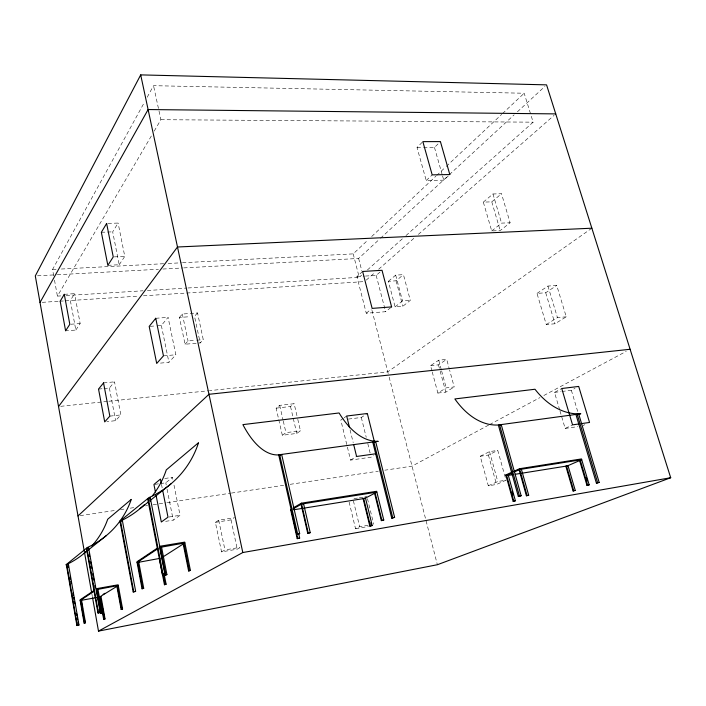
<?xml version="1.0" encoding="UTF-8"?>
<svg xmlns="http://www.w3.org/2000/svg" width="706" height="706" viewBox="0 0 706 706"><rect width="100%" height="100%" fill="white"/><g stroke="black" fill="none" stroke-linecap="round" stroke-linejoin="round"><path stroke-width="0.53" stroke-dasharray="3.53 2.65" d="M53.718 275.87L52.553 269.48L144.545 102.052M147.183 97.243L153.529 85.691L524.179 93.236L530.577 113.895M60.707 295.911L57.415 296.114L151.993 134.881M154.217 131.087L160.889 119.702L153.529 85.691M64.29 294.314L74.571 293.678L70.353 300.527L75.824 330.046L65.605 330.832M107.841 265.332L119.217 264.741L112.686 231.85L118.105 223.052L106.632 223.458M75.824 330.046L80.149 323.542L74.571 293.678M119.217 264.741L124.777 256.375L118.105 223.052M103.958 388.556L109.377 388.009L114.513 381.831L120.867 414.907L115.607 420.661L106.888 421.65M157.288 325.784L161.347 325.475L168.081 317.373L175.847 354.756L168.928 362.328L158.744 363.263M179.412 317.462L182.342 314.038L197.521 312.926L203.275 339.674L200.213 342.931L185.051 344.228L179.412 317.462L190.196 316.667M197.521 312.926L194.512 316.341L200.213 342.931M185.051 344.228L188.034 340.954L195.659 340.318M448.292 175.953L443.739 180.162L426.221 180.515L417.025 147.528L422.859 141.641M423.565 147.492L434.472 147.439L440.42 141.597M426.221 180.515L432.187 174.867M182.51 262.738L353.203 253.878L367.649 240.305M371.665 236.536L435.884 176.2M436.687 175.441L445.512 167.145M446.316 166.395L501.701 114.354M502.504 113.595L524.179 93.236M183.772 267.901L358.639 258.458L379.704 239.007M380.508 238.257L448.557 175.406M449.36 174.656L514.171 114.796M517.41 111.804L544.953 86.361M390.762 307.595L385.626 311.708L366.273 313.226L356.909 276.584L362.628 271.457M188.008 287.977L359.204 277.299L361.666 275.102M367.402 269.983L402.685 238.513M405.968 235.592L533.136 122.164L530.894 114.928M366.237 280.123L375.345 272.137M378.654 269.233L415.066 237.295M418.376 234.392L554.086 115.343M365.47 276.055L376.174 275.393L382.025 270.301M388.379 281.306L395.687 275.128L403.444 274.652L410.31 300.377L402.817 306.28L395.095 306.872L388.379 281.306L396.066 280.803L403.444 274.652M483.328 202.119L492.982 193.974L501.507 193.744L510.111 222.769L500.201 230.571L491.72 230.941L483.328 202.119L491.782 201.854L501.507 193.744M366.273 313.226L371.294 309.087M160.403 483.566L165.795 482.807L172.44 477.406L173.076 480.565M395.095 306.872L402.526 300.95L410.31 300.377M491.72 230.941L501.56 223.122L510.111 222.769M297.791 419.346L300.465 430.81L296.767 433.422L282.329 435.267L276.125 408.156L279.682 405.368L294.146 403.708L297.544 418.296M276.125 408.156L290.51 406.488L294.146 403.708M282.329 435.267L285.948 432.646L300.465 430.81M165.654 521.337L173.244 520.145L180.065 515.301L173.923 484.775M591.857 228.206L387.788 371.85L209.497 390.639M343.328 418.314L340.813 420.026L350.555 460.1L371.153 457.161L373.809 455.608M344.175 417.74L346.69 416.028M536.992 293.405L547.953 286.062L556.734 285.427L566.256 316.826L555.004 323.763L546.276 324.557L536.992 293.405L545.703 292.752L556.734 285.427M431.957 370.941L430.554 365.673L438.735 360.201L446.713 359.38L449.307 368.929M430.554 365.673L438.47 364.843L446.713 359.38M348.358 419.082L361.304 417.475L367.341 413.495M239.881 547.715L237.26 549.171L221.552 551.889L215.383 522.361L218.719 520.216L234.454 517.71M215.383 522.361L231.03 519.854L233.598 518.239M546.276 324.557L557.44 317.594L566.256 316.826M432.24 371.991L437.879 393.057L446.201 387.876L454.205 386.95L449.598 369.988M437.879 393.057L445.821 392.121L454.205 386.95M350.555 460.1L356.592 456.473M221.552 551.889L224.958 549.948L239.705 547.406M488.605 425.109L412.03 466.137L384.832 470.196M489.576 424.588L539.975 397.584M543.849 395.501L626.24 351.359M559.673 409.886L554.51 392.377L561.755 388.512M561.879 391.468L571.357 390.294L575.028 388.371M480.239 456.252L489.523 451.619L497.765 450.402L506.034 480.177L496.521 484.466L488.323 485.807L480.239 456.252L488.42 455.035L497.765 450.402M349.117 502.028L355.542 528.715L359.663 526.72L368.329 525.229M559.973 410.918L565.144 428.427L572.548 424.853M582.98 425.577L584.859 424.694M488.323 485.807L497.774 481.518L506.034 480.177M355.542 528.715L368.47 526.473M353.997 498.621L358.313 497.933M359.389 497.765L363.705 497.077M364.79 496.9L366.943 496.556M168.999 517.013L180.065 515.301M80.184 515.636L116.093 510.279M120.444 509.626L124.794 508.982M130.231 508.17L134.59 507.517M145.462 505.893L147.642 505.575M153.078 504.764L166.139 502.813M167.225 502.654L230.332 493.238M231.418 493.079L283.644 485.287M290.175 484.316L378.301 471.167M155.02 484.325L159.327 483.716M565.144 428.427L577.817 426.627M164.798 478.465L172.44 477.406M554.51 392.377L560.829 391.592M109.836 416.134L120.867 414.907M60.734 406.321L107.762 401.361M108.856 401.246L208.402 390.753M98.54 389.094L102.873 388.662M103.544 382.908L114.513 381.831M163.457 355.868L175.847 354.756M196.745 340.221L203.275 339.674M150.201 326.331L156.282 325.863M70.847 324.23L80.149 323.542M155.752 318.282L168.081 317.373M42.228 302.336L58.73 301.268M59.825 301.197L64.255 300.924M65.27 300.853L139.047 296.096M143.442 295.814L363.484 281.65M356.909 276.584L364.402 276.125M66.196 295.567L143.009 290.784M147.404 290.51L186.905 288.039M37.497 275.808L56.198 274.793M57.292 274.74L158.479 269.268M162.874 269.03L182.669 267.962M52.553 269.48L56.965 269.251M61.369 269.021L163.783 263.709M168.187 263.479L181.407 262.791M114.301 256.878L124.777 256.375M101.364 232.283L106.509 232.08M107.533 232.045L112.686 231.85M417.025 147.528L422.479 147.501M160.889 119.702L533.136 122.164M547.953 286.062L557.44 317.594M545.703 292.752L555.004 323.763M571.357 390.294L577.958 412.366M492.982 193.974L501.56 223.122M491.782 201.854L500.201 230.571M434.472 147.439L442.247 174.885M442.547 175.935L443.739 180.162M489.523 451.619L497.774 481.518M488.42 455.035L496.521 484.466M438.735 360.201L441.321 369.785M441.603 370.844L446.201 387.876M438.47 364.843L439.882 370.085M440.165 371.135L445.821 392.121M395.687 275.128L402.526 300.95M396.066 280.803L402.817 306.28M376.174 275.393L385.626 311.708M358.639 258.458L361.887 271.069M371.956 310.252L388.882 376.086M389.156 377.145L437.376 564.721M353.203 253.878L359.204 277.299M361.304 417.475L366.229 437.323M367.782 443.589L370.641 455.079M367.473 498.692L373.739 524.293M350.079 429.866L353.203 442.636M353.415 500.863L359.663 526.72M290.51 406.488L296.767 433.422M279.682 405.368L283.062 420.061M283.3 421.103L285.948 432.646M231.03 519.854L237.26 549.171M182.342 314.038L188.034 340.954M218.719 520.216L224.958 549.948M161.347 325.475L168.928 362.328M165.795 482.807L166.219 484.943M167.066 489.205L173.244 520.145M161.48 484.369L162.318 488.596M109.377 388.009L115.607 420.661M54.503 280.132L57.415 296.114M91.798 593.446L92.371 596.676"/><path stroke-width="1.06" d="M92.565 597.753L98.496 631.111L437.376 564.721L670.7 477.733L546.568 84.861L140.697 74.889L35.3 275.922L91.603 592.369M40.021 302.477L148.11 109.545L555.737 113.895M58.545 406.55L177.488 246.994L591.857 228.206M78.004 515.954L208.976 394.292L630.114 349.276M66.39 564.879L68.341 563.776L78.984 624.986L76.901 625.551L66.39 564.879L68.341 563.776M86.467 548.633L88.55 547.459L100.173 612.376L99.714 612.649L97.957 612.976L86.467 548.633L88.55 547.459M119.994 521.522L122.306 520.216L135.649 591.257L135.093 591.584L133.178 591.937L119.994 521.522L122.306 520.216M147.731 499.089L150.237 497.677L165.08 573.731L164.436 574.11L162.406 574.472L147.731 499.089L150.237 497.677M84.111 553.363L106.535 535.413M140.009 508.638L148.587 501.772M150.307 500.395L170.896 483.91M94.189 590.392L80.052 599.853L84.12 623.098L85.479 622.674L81.517 600.082L80.581 600.259L84.543 622.851L84.12 623.098M157.517 547.997L136.938 561.773L142.056 588.804L143.706 588.274L138.72 562.002L137.652 562.179L142.63 588.469L142.056 588.804M93.863 591.399L80.175 600.532L98.628 597.161M97.94 589.148L102.185 612.799L100.746 613.258L96.51 589.625L118.264 585.503M137.088 562.558L157.959 548.633M159.724 547.45L184.866 542.94M138.72 562.002L138.155 562.373L159.98 558.358M103.111 594.434L104.876 593.305M99.661 596.976L101.011 596.526L105.044 618.924L104.603 619.171L103.676 619.347L99.661 596.976L117.787 585.812L116.825 585.98L121.132 609.402L122.579 608.951L118.131 584.806L96.837 588.619L101.205 612.985L100.746 613.258M116.825 585.98L117.302 585.68L121.617 609.128L121.132 609.402M162.883 556.99L184.204 543.364M76.901 625.551L78.984 624.986M97.957 612.976L100.173 612.376M133.178 591.937L135.649 591.257M162.406 574.472L165.08 573.731M159.935 548.518L165.133 575.152L166.907 574.569L161.489 546.841M166.907 574.569L165.133 575.152M293.281 507.852L301.383 503.184L376.651 491.297L383.764 520.04L381.328 520.631L374.436 492.709L374.983 492.426L381.884 520.357L381.328 520.631M290.766 510.262L291.251 509.979M293.034 508.955L301.577 504.049L376.854 492.126M303.068 504.022L303.571 503.731L310.225 532.642L309.713 532.898L307.71 533.242L301.083 504.331M103.676 619.347L105.044 618.924M159.388 558.737L164.445 584.727L166.104 584.189L164.074 573.784M189.279 570.58L183.763 543.126L183.101 543.549L188.608 570.96L190.391 570.377L184.707 542.129L160.2 546.206L165.778 574.772M166.104 584.189L164.445 584.727M190.391 570.377L188.608 570.96M98.496 631.111L242.802 552.533L670.7 477.733M363.643 498.383L363.113 498.657L369.812 526.102L372.203 525.529L365.487 498.083L363.643 498.383L370.35 525.846L369.812 526.102M375.398 492.885L364.958 498.365L293.811 509.767M299.671 533.577L296.741 534.398L299.671 533.577L281.747 454.84L278.738 455.052L297.703 538.404L297.208 538.66L290.581 509.414M307.71 533.242L310.225 532.642M298.717 533.86L299.671 538.069L297.208 538.66M391.724 518.151L394.61 517.357L375.769 442.053L372.794 442.265L391.724 518.151L394.61 517.357M513.147 501.313L513.765 501.057L506.643 475.473L508.267 475.209L515.389 500.775L513.147 501.313L505.823 474.988L519.51 468.722L581.497 458.935L589.183 484.845L586.968 485.384L579.511 460.215L580.173 459.924L587.639 485.11L589.183 484.845M506.034 475.747L512.388 472.852M514.303 471.979L519.722 469.499L581.718 459.685M566.468 465.889L565.824 466.163L573.078 490.952L575.258 490.423L567.995 465.642L566.468 465.889L573.731 490.688L575.258 490.423M501.313 424.968L498.392 425.188L518.336 496.495L521.143 495.727L501.313 424.968L500.042 424.968M521.143 495.727L518.336 496.495M519.095 469.79L526.402 495.762L528.688 495.215L521.363 469.243M528.688 495.215L526.402 495.762M573.078 490.952L573.731 490.688M586.968 485.384L587.639 485.11M596.411 483.133L599.165 482.383L578.832 414.422L575.964 414.643L596.411 483.133L599.165 482.383M84.543 622.851L85.479 622.674M101.205 612.985L102.185 612.799M121.617 609.128L122.579 608.951M142.63 588.469L143.706 588.274M96.51 589.625L97.49 589.448M297.703 538.404L299.671 538.069M370.35 525.846L372.203 525.529M513.765 501.057L515.389 500.775M381.884 520.357L383.764 520.04M505.823 474.988L507.976 474.644M507.649 475.491L513.041 474.626M515.195 474.282L567.35 465.925L581.056 459.968L579.511 460.215M578.929 423.962L572.548 424.853L561.755 388.512L578.699 386.438L589.545 422.462L581.047 423.662M376.254 453.693L356.592 456.473L353.732 444.762M278.738 455.052L280.741 454.779M577.305 414.634L597.62 482.648M586.333 477.785L587.268 480.927M519.51 468.722L527.047 495.497M499.663 425.197L519.484 496.009M512.203 491.844L513.059 494.906M374.445 441.947L367.341 413.495L346.69 416.028L349.558 427.739M373.924 442.3L392.739 517.674M370.888 522.625L371.4 524.735M301.383 503.184L308.222 532.977M279.744 455.114L297.641 533.93M140.697 74.889L242.802 552.533M161.268 483.31L160.43 479.074L153.943 484.475L155.417 491.985M162.742 490.714L167.993 517.171L161.321 522.016L156.052 495.197M149.619 498.171L150.246 501.375M148.348 498.595L165.045 584.383M120.523 521.099L133.734 591.602M118.176 587.939L118.573 590.066M121.706 607.098L122.094 609.225M101.92 604.257L102.308 606.392M102.688 608.519L103.067 610.655M103.455 612.782L103.835 614.908M100.093 596.694L104.117 619.1M101.337 610.928L101.726 613.073M89.274 554.298L89.662 556.46M90.624 561.861L91.012 564.023M91.401 566.186L91.789 568.348M92.751 573.749L93.139 575.911M93.527 578.073L93.916 580.235M94.878 585.636L95.266 587.798M99.131 609.402L99.52 611.564M86.909 548.28L98.416 612.702M81.481 602.509L81.861 604.654M82.24 606.807L82.611 608.951M84.305 618.624L85.064 622.921M68.138 565.162L68.508 567.306M70.185 576.961L70.565 579.105M70.935 581.25L71.306 583.403M72.983 593.058L73.353 595.202M73.733 597.347L74.104 599.491M74.474 601.636L74.845 603.78M76.522 613.435L76.901 615.579M77.272 617.724L77.642 619.868M78.013 622.012L78.578 625.234M66.77 564.562L77.307 625.313M152.443 495.762A96.748 90.853 31.5 0 0 166.289 469.887L198.518 442.724A104.347 96.325 34.7 0 1 149.054 497.545L119.438 521.531A96.748 90.853 31.5 0 0 144.465 504.613M91.762 546.02A83.158 80.131 19 0 0 107.7 519.254L131.254 499.416A88.577 84.57 25.6 0 1 87.403 547.477L65.976 564.826A83.158 80.131 19 0 0 86.511 551.262M64.29 294.314L60.187 301.18L65.605 330.832L69.815 324.301L64.29 294.314M106.632 223.458L101.364 232.283L107.841 265.332L113.251 256.931L106.632 223.458M103.544 382.908L98.54 389.094L104.709 421.897L109.836 416.134L103.544 382.908M155.752 318.282L149.187 326.41L156.706 363.458L163.457 355.868L155.752 318.282M378.037 441.321L277.802 454.938A110.392 46.843 84.9 0 1 242.899 424.624L339.092 412.966A105.662 52.906 85 0 0 378.037 441.321M580.685 413.787L498.039 425.012A99.996 59.216 85.1 0 1 454.858 398.943L534.98 389.244A96.104 62.958 85.3 0 0 580.685 413.787M391.618 306.907L372.133 308.398L362.628 271.457L382.025 270.301L391.618 306.907M449.81 174.55L432.187 174.867L422.859 141.641L440.42 141.597L449.81 174.55"/></g></svg>
